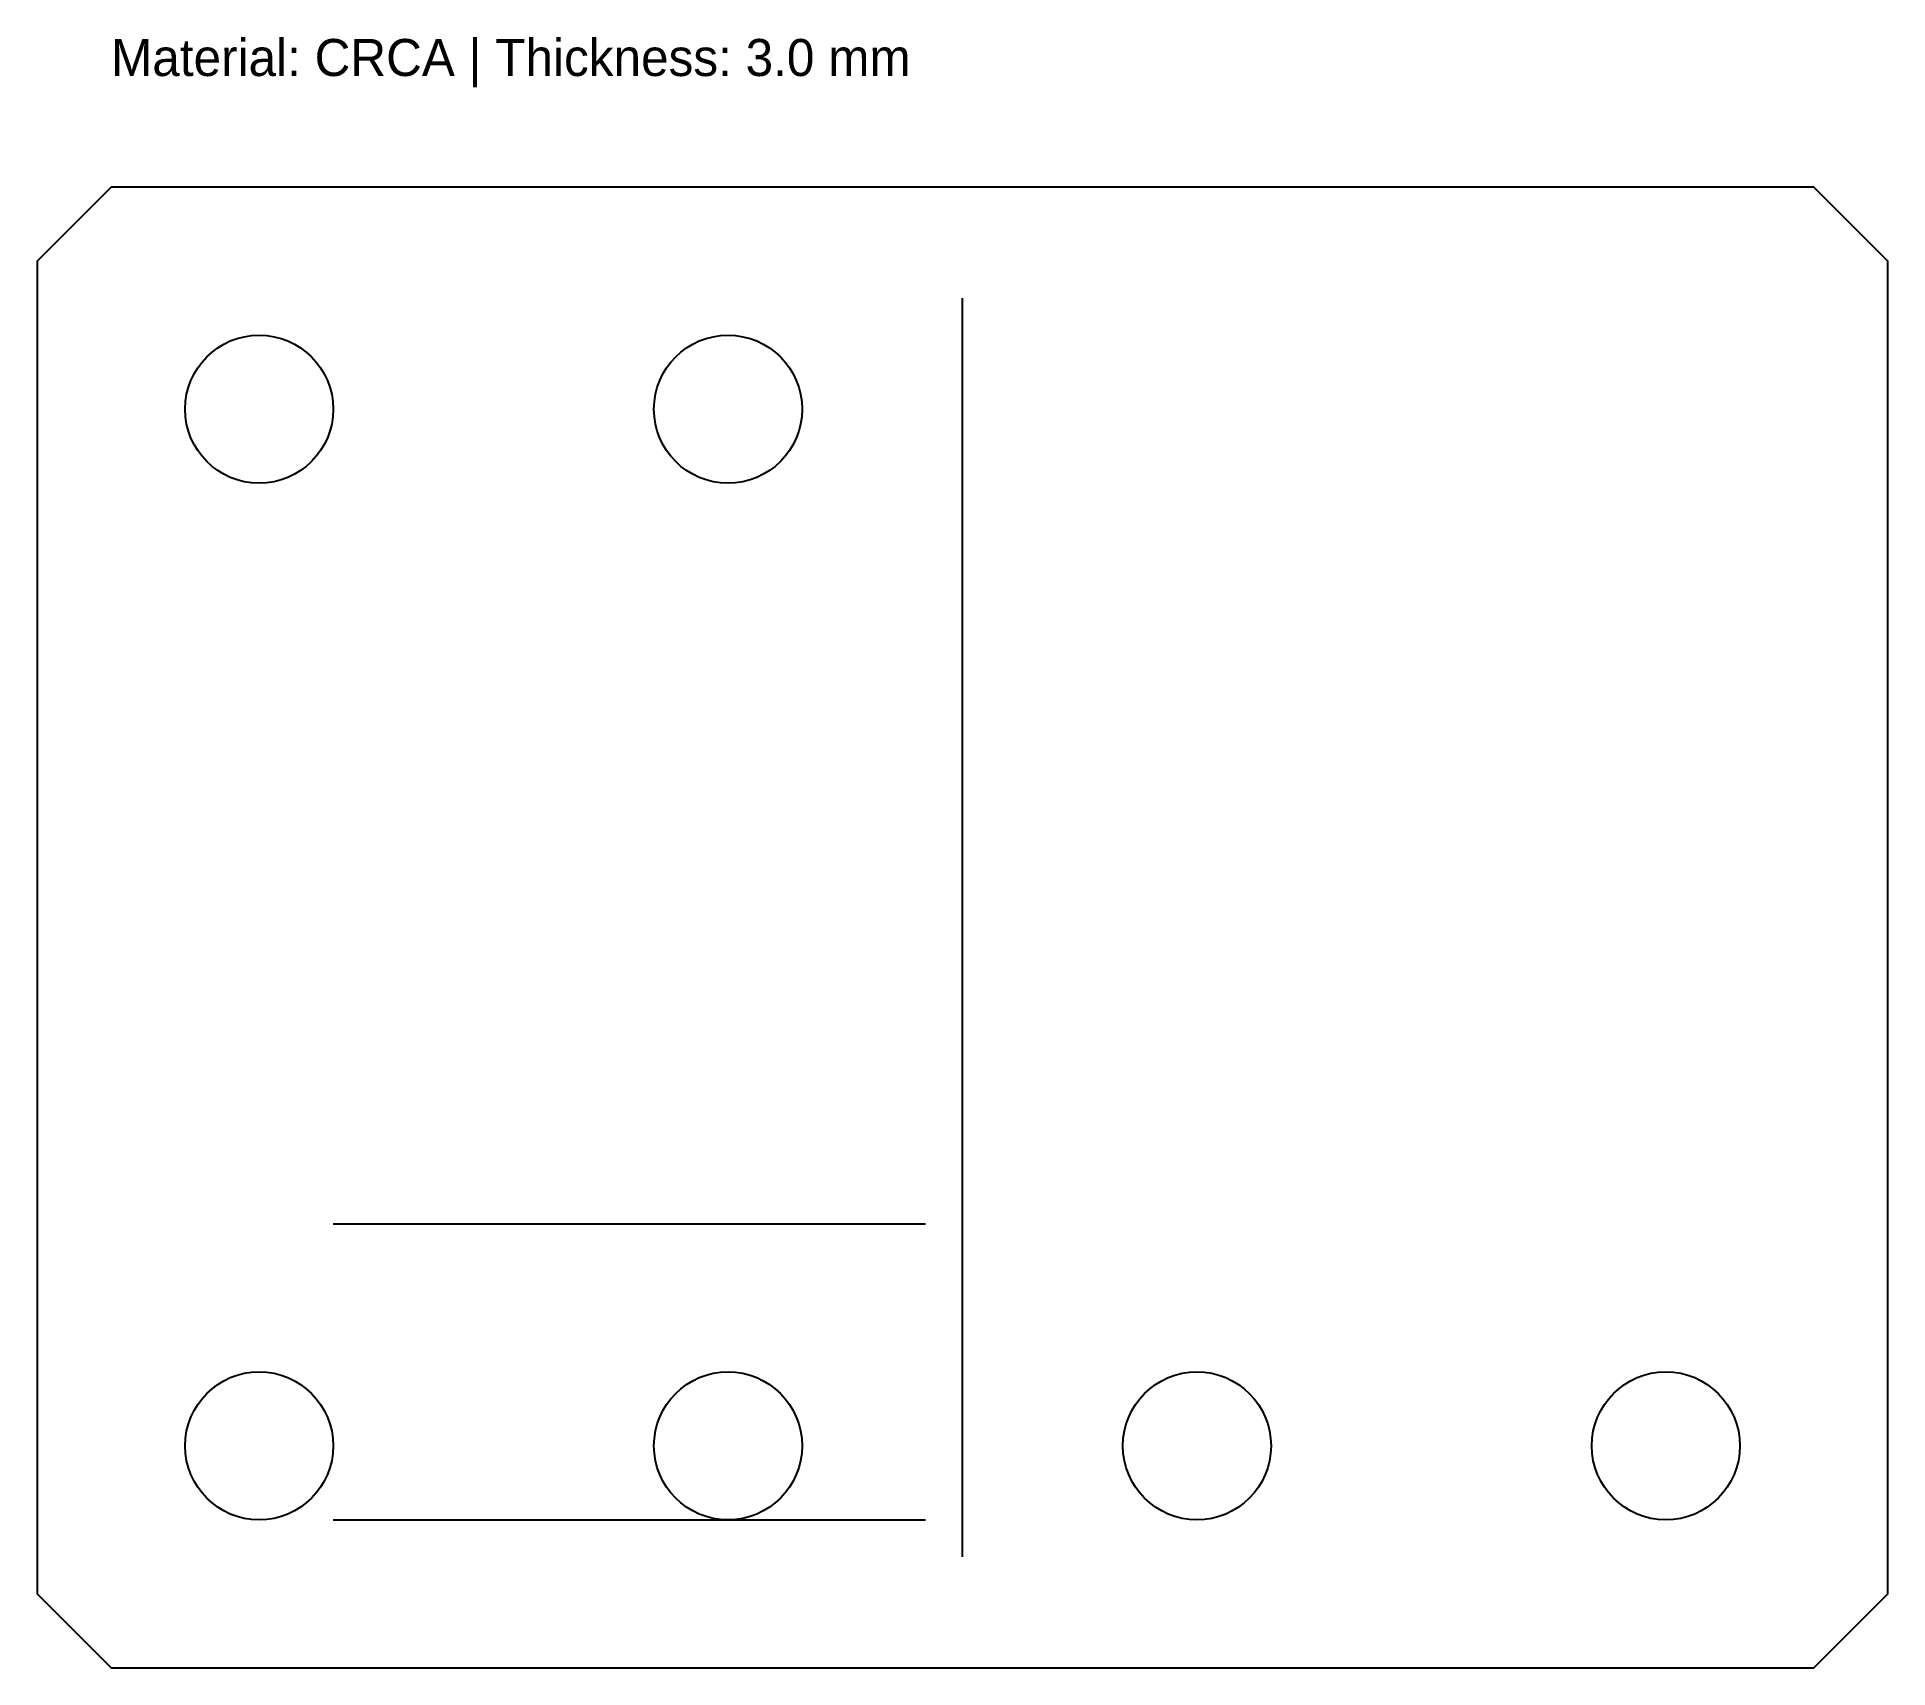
# Model space of a CAD drawing. Header units: metres. Extents: x 0 to 250, y 0 to 220.
import ezdxf

# ---------------------------------------------------------------- set-up
doc = ezdxf.new("R2010")
doc.units = ezdxf.units.M

msp = doc.modelspace()

# ---------------------------------------------------------------- linework, layer by layer
at = {"layer": 'BEND'}
msp.add_line((125, 15), (125, 185), dxfattribs=at)
at = {"layer": 'CUT'}
msp.add_lwpolyline([(10, 0), (240, 0), (250, 10), (250, 190), (240, 200), (10, 200), (0, 190), (0, 10)], close=True, dxfattribs=at)
at = {"layer": 'HOLES'}
for centre in [(30, 170), (93.33, 170), (30, 30), (93.33, 30), (156.67, 30), (220, 30)]:
    msp.add_circle(centre, 10, dxfattribs=at)
at = {"layer": 'WELDS', "linetype": 'CONTINUOUS'}
for p, q in [((40, 60), (120, 60)), ((40, 20), (120, 20))]:
    msp.add_line(p, q, dxfattribs=at)

# ---------------------------------------------------------------- texts
at = {"layer": 'NOTES'}
msp.add_text('Material: CRCA | Thickness: 3.0 mm', height=5, dxfattribs=at).set_placement((10, 215))

doc.saveas('drawing.dxf')
